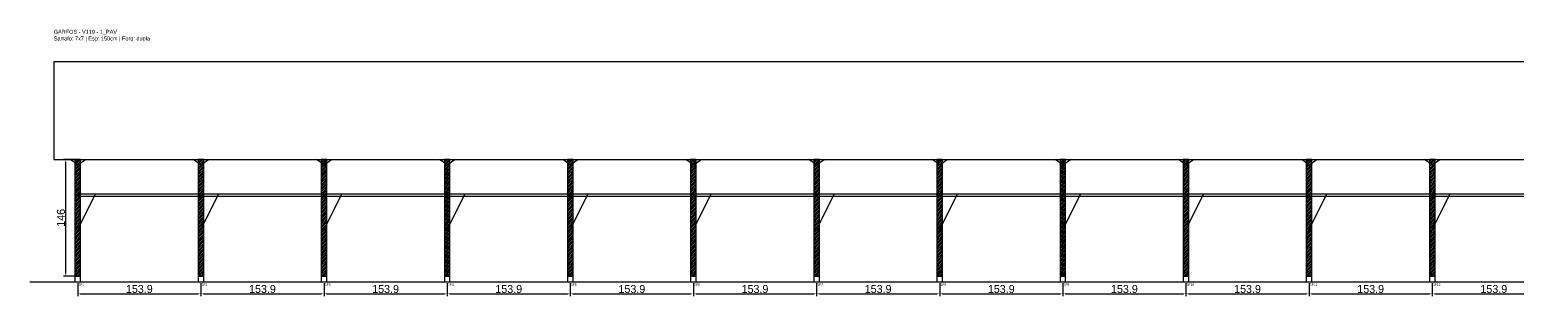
# Model space of a CAD drawing. Header units: metres. Extents: x -30 to 3783, y -25 to 308.
# Drawn here: x -30 to 1829, y -25 to 308 of the extents above; entities that cross this region are included whole.
import ezdxf

# ---------------------------------------------------------------- set-up
doc = ezdxf.new("R2010")
doc.units = ezdxf.units.M
for name, color, linetype in [('BARRA_ANCORAGEM', 1, 'Continuous'), ('COTA', 241, 'Continuous'), ('GARFOS OK', 3, 'Continuous'), ('NOME DA VIGA', 6, 'Continuous'), ('SARR_7x7', 40, 'Continuous'), ('TIRAS REESCORAMENTO', 252, 'Continuous'), ('VIGAS', 3, 'Continuous')]:
    doc.layers.add(name, color=color, linetype=linetype)
doc.dimstyles.new('EZ DXF', dxfattribs={"dimtxt": 10, "dimasz": 3.5, "dimexe": 3, "dimexo": 1.5, "dimgap": 1, "dimtad": 1, "dimdec": 1, "dimdsep": 46, "dimcen": 2.5, "dimazin": 3, "dimtfac": 1, "dimtmove": 0, "dimatfit": 3})

msp = doc.modelspace()

# ---------------------------------------------------------------- hatches: boundary and pattern name
at = {"layer": 'COTA'}
h = msp.add_hatch(dxfattribs=at)
h.set_pattern_fill('ANSI31', scale=0.5)
h.paths.add_polyline_path([(26.5, 0), (33.5, 0), (33.5, 146), (26.5, 146)])
h = msp.add_hatch(dxfattribs=at)
h.set_pattern_fill('ANSI31', scale=0.5)
h.paths.add_polyline_path([(180.39, 0), (187.39, 0), (187.39, 146), (180.39, 146)])
h = msp.add_hatch(dxfattribs=at)
h.set_pattern_fill('ANSI31', scale=0.5)
h.paths.add_polyline_path([(334.27, 0), (341.27, 0), (341.27, 146), (334.27, 146)])
h = msp.add_hatch(dxfattribs=at)
h.set_pattern_fill('ANSI31', scale=0.5)
h.paths.add_polyline_path([(488.16, 0), (495.16, 0), (495.16, 146), (488.16, 146)])
h = msp.add_hatch(dxfattribs=at)
h.set_pattern_fill('ANSI31', scale=0.5)
h.paths.add_polyline_path([(642.04, 0), (649.04, 0), (649.04, 146), (642.04, 146)])
h = msp.add_hatch(dxfattribs=at)
h.set_pattern_fill('ANSI31', scale=0.5)
h.paths.add_polyline_path([(795.93, 0), (802.93, 0), (802.93, 146), (795.93, 146)])
h = msp.add_hatch(dxfattribs=at)
h.set_pattern_fill('ANSI31', scale=0.5)
h.paths.add_polyline_path([(949.82, 0), (956.82, 0), (956.82, 146), (949.82, 146)])
h = msp.add_hatch(dxfattribs=at)
h.set_pattern_fill('ANSI31', scale=0.5)
h.paths.add_polyline_path([(1103.7, 0), (1110.7, 0), (1110.7, 146), (1103.7, 146)])
h = msp.add_hatch(dxfattribs=at)
h.set_pattern_fill('ANSI31', scale=0.5)
h.paths.add_polyline_path([(1257.59, 0), (1264.59, 0), (1264.59, 146), (1257.59, 146)])
h = msp.add_hatch(dxfattribs=at)
h.set_pattern_fill('ANSI31', scale=0.5)
h.paths.add_polyline_path([(1411.48, 0), (1418.48, 0), (1418.48, 146), (1411.48, 146)])
h = msp.add_hatch(dxfattribs=at)
h.set_pattern_fill('ANSI31', scale=0.5)
h.paths.add_polyline_path([(1565.36, 0), (1572.36, 0), (1572.36, 146), (1565.36, 146)])
h = msp.add_hatch(dxfattribs=at)
h.set_pattern_fill('ANSI31', scale=0.5)
h.paths.add_polyline_path([(1719.25, 0), (1726.25, 0), (1726.25, 146), (1719.25, 146)])

# ---------------------------------------------------------------- linework, layer by layer
at = {"layer": 'BARRA_ANCORAGEM'}
for p, q in [((30, 58.4), (51.9, 102.2)), ((183.89, 58.4), (205.79, 102.2)), ((337.77, 58.4), (359.67, 102.2)), ((491.66, 58.4), (513.56, 102.2)), ((645.54, 58.4), (667.44, 102.2)), ((799.43, 58.4), (821.33, 102.2)), ((953.32, 58.4), (975.22, 102.2)), ((1107.2, 58.4), (1129.1, 102.2)), ((1261.09, 58.4), (1282.99, 102.2)), ((1414.98, 58.4), (1436.88, 102.2)), ((1568.86, 58.4), (1590.76, 102.2)), ((1722.75, 58.4), (1744.65, 102.2))]:
    msp.add_line(p, q, dxfattribs=at)
at = {"layer": 'GARFOS OK'}
for p, q in [((30, 139), (20.5, 146)), ((20.5, 146), (39.5, 146)), ((30, 139), (39.5, 146)), ((183.89, 139), (174.39, 146)), ((174.39, 146), (193.39, 146)), ((183.89, 139), (193.39, 146)), ((337.77, 139), (328.27, 146)), ((328.27, 146), (347.27, 146)), ((337.77, 139), (347.27, 146)), ((491.66, 139), (482.16, 146)), ((482.16, 146), (501.16, 146)), ((491.66, 139), (501.16, 146)), ((645.54, 139), (636.04, 146)), ((636.04, 146), (655.04, 146)), ((645.54, 139), (655.04, 146)), ((799.43, 139), (789.93, 146)), ((789.93, 146), (808.93, 146)), ((799.43, 139), (808.93, 146)), ((953.32, 139), (943.82, 146)), ((943.82, 146), (962.82, 146)), ((953.32, 139), (962.82, 146)), ((1107.2, 139), (1097.7, 146)), ((1097.7, 146), (1116.7, 146)), ((1107.2, 139), (1116.7, 146)), ((1261.09, 139), (1251.59, 146)), ((1251.59, 146), (1270.59, 146)), ((1261.09, 139), (1270.59, 146)), ((1414.98, 139), (1405.48, 146)), ((1405.48, 146), (1424.48, 146)), ((1414.98, 139), (1424.48, 146)), ((1568.86, 139), (1559.36, 146)), ((1559.36, 146), (1578.36, 146)), ((1568.86, 139), (1578.36, 146)), ((1722.75, 139), (1713.25, 146)), ((1713.25, 146), (1732.25, 146)), ((1722.75, 139), (1732.25, 146))]:
    msp.add_line(p, q, dxfattribs=at)
at = {"layer": 'GARFOS OK', "linetype": 'CONTINUOUS'}
msp.add_line((-30, -7), (3783.27, -7), dxfattribs=at)
at = {"layer": 'GARFOS OK'}
for points in [[(26.5, 0), (33.5, 0), (33.5, 146), (26.5, 146), (26.5, 0)], [(180.39, 0), (187.39, 0), (187.39, 146), (180.39, 146), (180.39, 0)], [(334.27, 0), (341.27, 0), (341.27, 146), (334.27, 146), (334.27, 0)], [(488.16, 0), (495.16, 0), (495.16, 146), (488.16, 146), (488.16, 0)], [(642.04, 0), (649.04, 0), (649.04, 146), (642.04, 146), (642.04, 0)], [(795.93, 0), (802.93, 0), (802.93, 146), (795.93, 146), (795.93, 0)], [(949.82, 0), (956.82, 0), (956.82, 146), (949.82, 146), (949.82, 0)], [(1103.7, 0), (1110.7, 0), (1110.7, 146), (1103.7, 146), (1103.7, 0)], [(1257.59, 0), (1264.59, 0), (1264.59, 146), (1257.59, 146), (1257.59, 0)], [(1411.48, 0), (1418.48, 0), (1418.48, 146), (1411.48, 146), (1411.48, 0)], [(1565.36, 0), (1572.36, 0), (1572.36, 146), (1565.36, 146), (1565.36, 0)], [(1719.25, 0), (1726.25, 0), (1726.25, 146), (1719.25, 146), (1719.25, 0)]]:
    msp.add_lwpolyline(points, dxfattribs=at)
at = {"layer": 'SARR_7x7'}
for points in [[(26.5, -7), (33.5, -7), (33.5, 0), (26.5, 0), (26.5, -7)], [(180.39, -7), (187.39, -7), (187.39, 0), (180.39, 0), (180.39, -7)], [(334.27, -7), (341.27, -7), (341.27, 0), (334.27, 0), (334.27, -7)], [(488.16, -7), (495.16, -7), (495.16, 0), (488.16, 0), (488.16, -7)], [(642.04, -7), (649.04, -7), (649.04, 0), (642.04, 0), (642.04, -7)], [(795.93, -7), (802.93, -7), (802.93, 0), (795.93, 0), (795.93, -7)], [(949.82, -7), (956.82, -7), (956.82, 0), (949.82, 0), (949.82, -7)], [(1103.7, -7), (1110.7, -7), (1110.7, 0), (1103.7, 0), (1103.7, -7)], [(1257.59, -7), (1264.59, -7), (1264.59, 0), (1257.59, 0), (1257.59, -7)], [(1411.48, -7), (1418.48, -7), (1418.48, 0), (1411.48, 0), (1411.48, -7)], [(1565.36, -7), (1572.36, -7), (1572.36, 0), (1565.36, 0), (1565.36, -7)], [(1719.25, -7), (1726.25, -7), (1726.25, 0), (1719.25, 0), (1719.25, -7)]]:
    msp.add_lwpolyline(points, dxfattribs=at)
at = {"layer": 'TIRAS REESCORAMENTO'}
for points in [[(30, 100), (183.89, 100), (183.89, 102.5), (30, 102.5), (30, 100)], [(183.89, 100), (337.77, 100), (337.77, 102.5), (183.89, 102.5), (183.89, 100)], [(337.77, 100), (491.66, 100), (491.66, 102.5), (337.77, 102.5), (337.77, 100)], [(491.66, 100), (645.54, 100), (645.54, 102.5), (491.66, 102.5), (491.66, 100)], [(645.54, 100), (799.43, 100), (799.43, 102.5), (645.54, 102.5), (645.54, 100)], [(799.43, 100), (953.32, 100), (953.32, 102.5), (799.43, 102.5), (799.43, 100)], [(953.32, 100), (1107.2, 100), (1107.2, 102.5), (953.32, 102.5), (953.32, 100)], [(1107.2, 100), (1261.09, 100), (1261.09, 102.5), (1107.2, 102.5), (1107.2, 100)], [(1261.09, 100), (1414.98, 100), (1414.98, 102.5), (1261.09, 102.5), (1261.09, 100)], [(1414.98, 100), (1568.86, 100), (1568.86, 102.5), (1414.98, 102.5), (1414.98, 100)], [(1568.86, 100), (1722.75, 100), (1722.75, 102.5), (1568.86, 102.5), (1568.86, 100)], [(1722.75, 100), (1876.63, 100), (1876.63, 102.5), (1722.75, 102.5), (1722.75, 100)]]:
    msp.add_lwpolyline(points, dxfattribs=at)
at = {"layer": 'VIGAS'}
msp.add_lwpolyline([(0, 146), (3753.27, 146), (3753.27, 268), (0, 268), (0, 146)], dxfattribs=at)

# ---------------------------------------------------------------- texts
at = {"layer": 'NOME DA VIGA'}
for s, p in [('GF1', (30, -12)), ('GF2', (183.89, -12)), ('GF3', (337.77, -12)), ('GF4', (491.66, -12)), ('GF5', (645.54, -12)), ('GF6', (799.43, -12)), ('GF7', (953.32, -12)), ('GF8', (1107.2, -12)), ('GF9', (1261.09, -12)), ('GF10', (1414.98, -12)), ('GF11', (1568.86, -12)), ('GF12', (1722.75, -12))]:
    msp.add_text(s, height=3, dxfattribs=at).set_placement(p)
at = {"layer": 'NOME DA VIGA', "insert": (0, 293), "char_height": 5, "attachment_point": 7}
msp.add_mtext('GARFOS - V119 - 1_PAV\\PSarrafo: 7x7 | Esp: 150cm | Forq: dupla', dxfattribs=at)

# ---------------------------------------------------------------- dimensions: what is measured, and where the dimension line sits
at = {"layer": 'COTA'}
msp.add_linear_dim(base=(15, 0), p1=(30, 0), p2=(30, 146), angle=90, dimstyle='EZ DXF', dxfattribs=at).render()
for base, p1, p2 in [((30, -22), (30, -7), (183.89, -7)), ((183.89, -22), (183.89, -7), (337.77, -7)), ((337.77, -22), (337.77, -7), (491.66, -7)), ((491.66, -22), (491.66, -7), (645.54, -7)), ((645.54, -22), (645.54, -7), (799.43, -7)), ((799.43, -22), (799.43, -7), (953.32, -7)), ((953.32, -22), (953.32, -7), (1107.2, -7)), ((1107.2, -22), (1107.2, -7), (1261.09, -7)), ((1261.09, -22), (1261.09, -7), (1414.98, -7)), ((1414.98, -22), (1414.98, -7), (1568.86, -7)), ((1568.86, -22), (1568.86, -7), (1722.75, -7)), ((1722.75, -22), (1722.75, -7), (1876.63, -7))]:
    msp.add_linear_dim(base=base, p1=p1, p2=p2, dimstyle='EZ DXF', dxfattribs=at).render()

doc.saveas('drawing.dxf')
